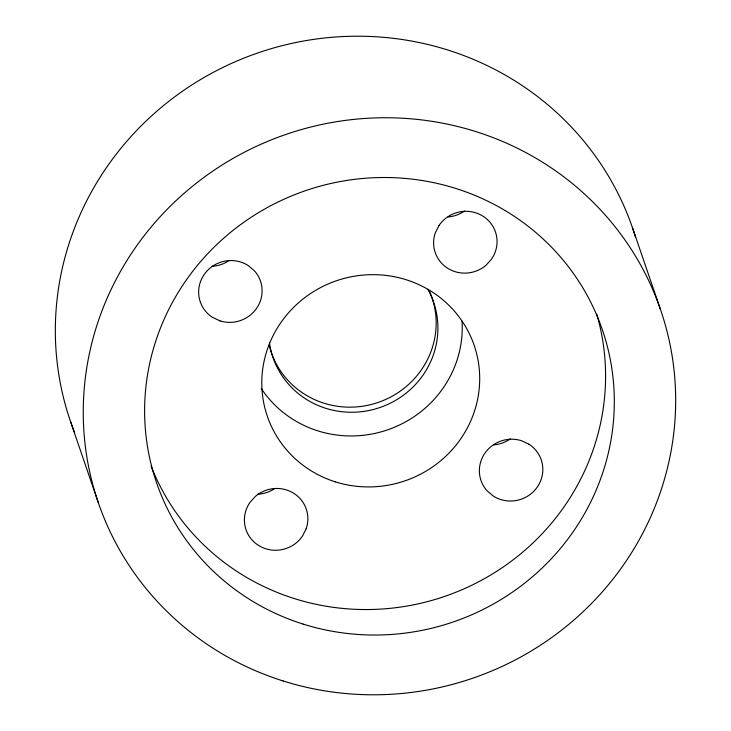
<?xml version="1.0" encoding="UTF-8"?>
<svg xmlns="http://www.w3.org/2000/svg" width="731" height="731" viewBox="0 0 731 731"><rect width="100%" height="100%" fill="white"/><g stroke="black" fill="none" stroke-linecap="round" stroke-linejoin="round"><path stroke-width="1.1" d="M632.406 227.505L660.321 309.049M70.679 421.951L98.594 503.495M74.626 432.633A297.215 287.484 -18.9 0 1 256.883 53.272A297.215 287.484 -18.9 0 1 635.577 237.255M429.855 291.934A84.915 82.137 -18.9 0 1 381.555 401.191A84.915 82.137 -18.9 0 1 271.649 353.512M271.292 352.506A84.915 82.137 -18.9 0 1 269.172 345.279M464.523 210.976A31.844 30.803 -18.9 0 1 448.085 216.961M274.472 488.719A31.844 30.803 -18.9 0 1 257.851 494.174M510.293 438.883A31.844 30.803 -18.9 0 1 493.854 444.868M228.702 260.812A31.844 30.803 -18.9 0 1 212.081 266.276M427.818 289.302A84.915 82.137 -18.9 0 1 379.645 407.615A84.915 82.137 -18.9 0 1 269.483 342.994M462.038 321.137A109.33 105.757 -18.9 0 1 386.863 430.102A109.33 105.757 -18.9 0 1 261.259 388.463M596.77 314.229A235.647 227.935 -18.9 0 1 444.265 596.542A235.647 227.935 -18.9 0 1 151.107 466.159M439.011 225.468L435.32 232.769A31.844 30.803 -18.9 0 0 447.591 268.204A31.844 30.803 -18.9 0 0 486.161 265.125L491.643 258.966A31.844 30.803 -18.9 0 0 483.063 216.239A31.844 30.803 -18.9 0 0 439.011 225.468M306.152 528.815L302.46 536.115A31.844 30.803 -18.9 0 1 258.409 545.344A31.844 30.803 -18.9 0 1 249.819 502.608L255.311 496.459A31.844 30.803 -18.9 0 1 293.88 493.379A31.844 30.803 -18.9 0 1 306.152 528.815M528.833 444.137L521.422 440.692A31.844 30.803 -18.9 0 0 484.781 453.375A31.844 30.803 -18.9 0 0 487.157 490.885L493.361 496.102A31.844 30.803 -18.9 0 0 537.413 486.873A31.844 30.803 -18.9 0 0 528.833 444.137M220.049 320.891L212.639 317.446A31.844 30.803 -18.9 0 1 204.05 274.71A31.844 30.803 -18.9 0 1 248.111 265.481L254.315 270.698A31.844 30.803 -18.9 0 1 256.691 308.208A31.844 30.803 -18.9 0 1 220.049 320.891M283.135 680.972A297.215 287.484 -18.9 0 0 670.208 345.343A297.215 287.484 -18.9 0 0 185.034 192.509A297.215 287.484 -18.9 0 0 283.135 680.972M303.091 624.073A235.647 227.935 -18.9 0 0 609.983 357.962A235.647 227.935 -18.9 0 0 225.312 236.789A235.647 227.935 -18.9 0 0 303.091 624.073M335.301 481.839A109.33 105.757 -18.9 0 0 477.69 358.373A109.33 105.757 -18.9 0 0 299.217 302.159A109.33 105.757 -18.9 0 0 335.301 481.839"/></g></svg>
